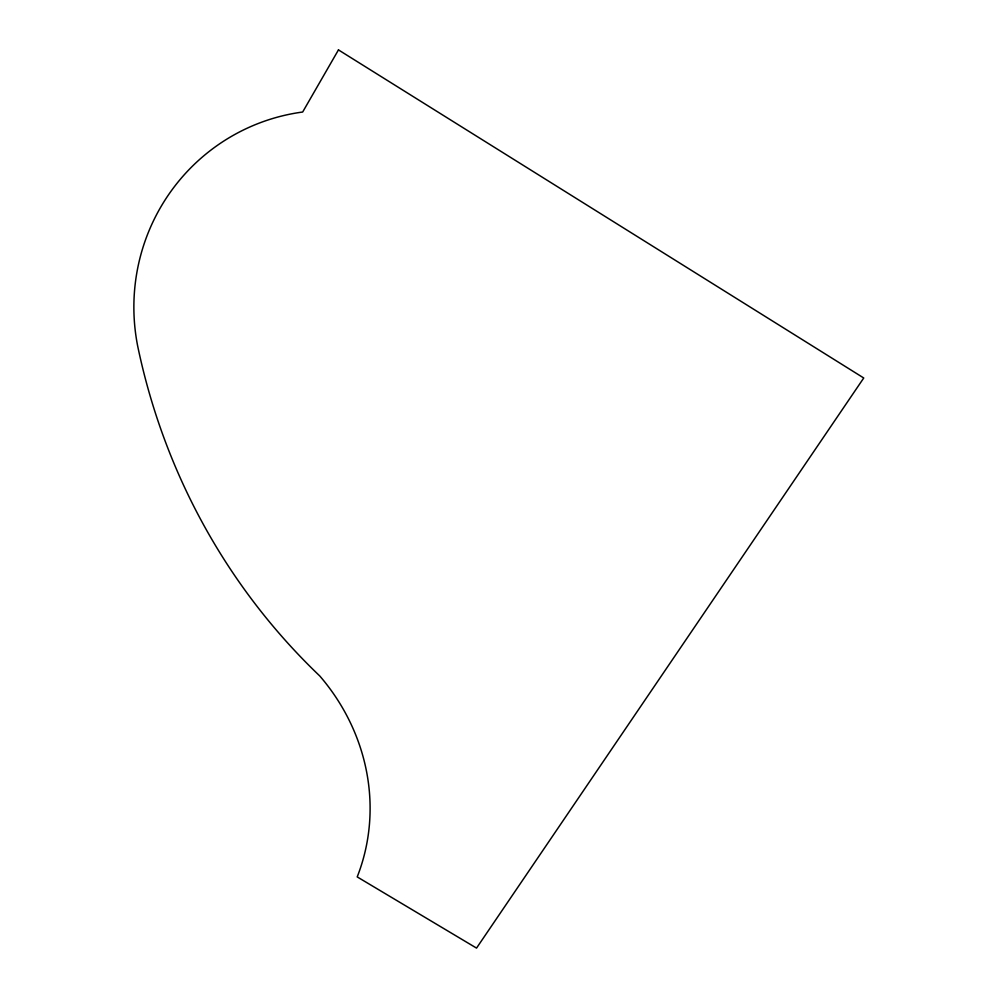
<?xml version="1.0" encoding="UTF-8"?>
<svg xmlns="http://www.w3.org/2000/svg" width="998" height="998" viewBox="0 0 998 998"><rect width="100%" height="100%" fill="white"/><g stroke="black" fill="none" stroke-linecap="round" stroke-linejoin="round"><path stroke-width="1.5" d="M338.459 49.9L302.668 112.026A198.827 196.02 71.2 0 0 137.637 345.869A687.36 654.102 -48.1 0 0 319.772 675.97A210.765 197.467 24.7 0 1 357.209 876.905L476.533 948.1L863.744 377.993L338.459 49.9"/></g></svg>
